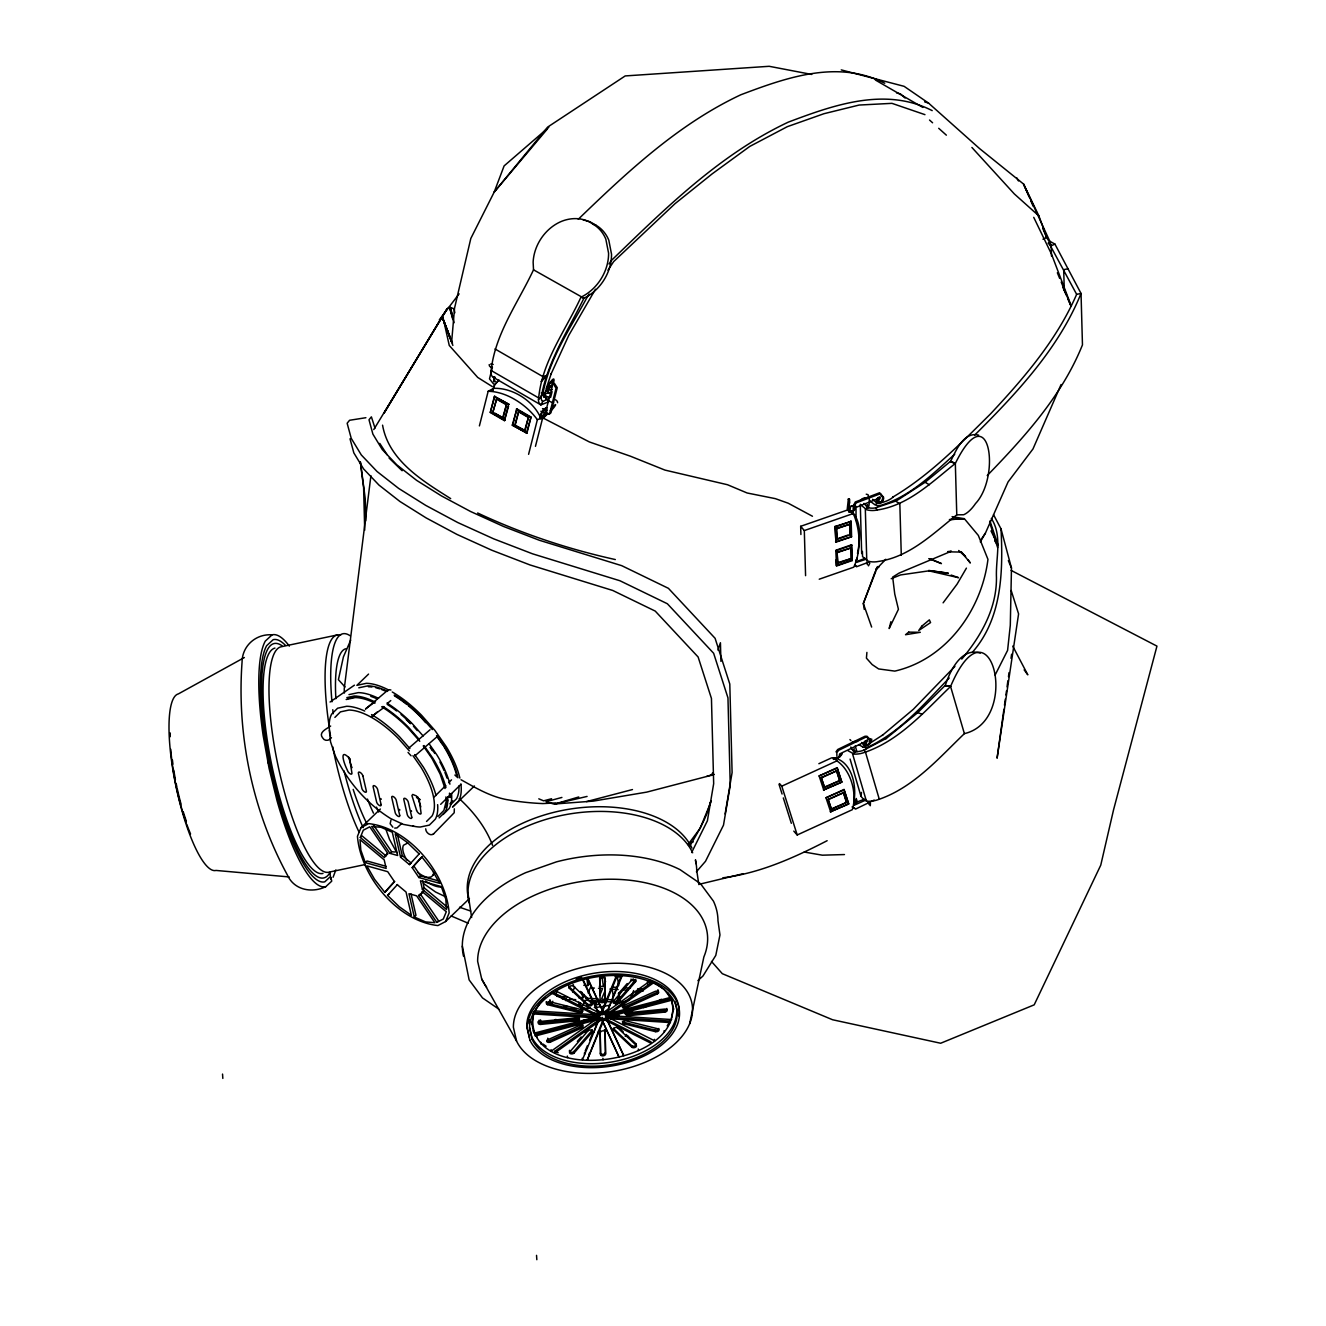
<?xml version="1.0" encoding="UTF-8"?>
<svg xmlns="http://www.w3.org/2000/svg" width="1326" height="1326" viewBox="0 0 1326 1326"><rect width="100%" height="100%" fill="white"/><g stroke="black" fill="none" stroke-linecap="round" stroke-linejoin="round"><path stroke-width="1.5" d="M993.539 514.703L1001.031 528.925L1011.473 568.042L1010.296 625.259L1007.594 650.37L995.113 675.05M454.835 312.77L453.956 308.759L449.497 307.168L447.21 308.676L442.122 316.632L451.652 341.76L454.553 308.129L470.813 238.465L494.184 192.104L504.112 165.899L548.798 127.263M268.117 762.98L267.951 762.119M549.461 398.148L542.782 401.496L540.892 404.894L540.179 404.364A11.337 6.547 -60 0 1 538.472 400.585C540.958 362.711 565.506 330.738 580.954 297.19A42.233 34.459 -56.8 0 0 608.584 253.2L605.833 239.144A43.46 35.47 -56.8 0 0 592.971 224.16C582.992 216.801 569.235 217.215 558.511 222.751A40.493 33.051 -56.8 0 0 533.135 262.117L533.516 269.808C517.952 303.107 494.233 334.815 490.968 372.341A11.387 6.564 -60 0 0 492.742 376.982L540.892 404.894L548.052 402.076M853.944 508.72L854.69 504.908L856.53 502.736L880.497 493.703L882.569 496.289A13.161 8.685 -39.6 0 1 882.602 498.559L881.392 501.99M425.712 828.816C425.53 832.463 430.685 836.772 433.751 833.706M854.706 751.312L854.64 752.256M866.906 652.409L866.425 658.16L872.16 664.575L878.624 668.934L894.801 671.105C946.3 659.32 981.638 610.175 987.953 559.34L978.339 535.455L964.35 518.698L952.101 516.643M533.516 269.808L583.921 298.217C568.125 330.522 547.19 361.799 541.157 397.783A8.602 4.973 -60 0 0 542.483 401.281L542.782 401.496M849.916 509.151L848.375 498.841L847.132 510.129L800.672 526.306L800.904 534.511M849.734 503.068L849.436 498.907L848.375 511.007M370.915 475.702L344.23 688.907A211.182 1.21 88.3 0 0 344.395 693.017M494.416 380.081L494.797 380.96A2.768 2.039 79.5 0 0 495.145 381.258L495.41 381.407M856.778 558.76L855.9 560.915M861.138 505.223L866.823 509.814A14.818 9.68 -2.5 0 0 877.066 510.046C908.227 505.455 931.631 482.283 955.333 463.437C989.445 394.303 1001.296 476.067 975.571 503.499A33.001 13.973 -68.6 0 1 963.67 514.737L956.775 514.853C933.056 533.682 909.669 556.903 878.492 561.445A14.818 9.68 -2.5 0 1 868.281 561.213L862.563 556.638L862.397 551.384M1003.915 709.277L997.086 758.19L1018.583 613.905L1011.191 590.501M1004.478 705.2L1005.34 699.084M1005.904 695.006L1006.484 690.929M1007.047 686.868L1007.893 680.752M1008.473 676.674L1009.036 672.597M1011.025 658.326L1011.589 654.248M710.239 802.313C706.857 818.026 697.493 832.662 689.603 846.485M725.107 813.982L732.101 772.577L729.797 684.05L715.095 638.303L668.42 588.33L621.728 565.672L539.301 540.246L503.515 526.455L470.581 511.505L441.392 495.874L416.629 480.36L396.789 464.846L382.302 449.597L372.888 434.116L369.009 419.778L371.396 416.845L375.009 428.132M853.994 800.705C856.861 784.893 851.325 760.378 832.91 757.693M866.79 740.571L864.187 745.311M869.243 742.179L869.243 739.577M862.961 744.764L865.298 740.704M863.823 744.3L866.574 740.273M608.899 1015.136L671.288 998.76C690.382 1066.85 519.742 1088.182 533.549 1012.451L596.12 1016.396M531.759 1023.805L534.08 1012.418L541.074 1001.329L545.235 997.616M671.453 1018.037L673.475 1008.191M857.491 553.456C860.093 539.964 861.983 522.974 852.336 511.836L848.325 509.399L851.043 506.084L854.872 505.322M689.636 1023.805L703.874 956.924A115.826 69.317 -8.6 0 0 607.043 879.254A115.826 69.317 -8.6 0 0 477.642 961.333L481.703 978.986L516.543 1040.993A90.234 54.001 -8.6 0 0 660.912 1054.236A90.234 54.001 -8.6 0 0 640.408 965.311A90.234 54.001 -8.6 0 0 513.377 1027.236L516.543 1040.993M869.79 563.219L868.464 565.854M541.223 396.408L541.588 394.949M479.399 425.911L488.167 391.286C506.764 391.535 526.538 404.745 537.361 419.696L528.593 454.321M508.571 406.154L504.444 420.64L490.288 412.485L494.366 396.391L509.018 404.364L494.366 396.391M490.288 412.485L494.88 396.192M492.791 412.469L496.736 398.712L506.532 404.38L503.101 417.922L492.791 412.469L496.736 398.712M502.587 418.121L506.532 404.38M504.444 420.64L508.504 404.563M512.284 425.165L526.936 433.138L512.284 425.165L516.858 408.889L531.013 417.06L527.4 431.348M512.797 424.966L516.858 408.889M514.77 425.165L518.715 411.408L528.51 417.06L525.079 430.619L514.77 425.165L525.079 430.619M515.284 424.966L518.715 411.408M524.566 430.817L528.51 417.06M526.422 433.337L531.013 417.06M589.208 294.107L587.004 297.455C570.727 327.621 550.174 357.291 543.378 391.352A5.602 3.232 -60 0 0 544.091 393.341L550.837 393.176M545.384 395.977L544.787 395.264L544.373 396.922M545.748 395.96C546.494 392.214 541.472 397.982 544.721 397.22M537.361 419.696L540.875 418.37L540.395 417.524M535.455 446.348L542.351 419.149L547.787 413.712M445.818 807.617L447.74 800.026M550.638 397.336L552.08 391.651M890.89 621.728L889.166 628.557L898.431 609.297L894.752 594.048L892.663 577.092L899.127 573.081L951.372 551.202L947.841 551.583M492.427 367.07L489.493 378.871L493.554 383.943M494.2 376.766L493.603 381.424A2.768 2.039 79.5 0 0 493.968 381.722L494.217 381.871M865.016 746.19L867.287 740.687L839.706 753.897L839.292 755.356M876.138 503.963L879.287 496.753M335.843 869.939L333.091 877.248M835.993 751.859L837.734 749.488L865.033 736.245L867.022 736.261L868.696 738.018A12.713 8.221 -40.5 0 1 869.11 739.063M551.284 373.518L546.13 388.783A2.901 1.674 -60 0 0 546.76 390.557L541.273 396.209M717.896 650.022L720.432 642.745L720.93 661.376M850.082 759.069L861.022 796.396L864.37 800.175L868.049 801.269A16.376 9.779 -13.3 0 0 878.011 799.677C913.266 787.793 938.311 758.704 964.383 733.626L950.576 686.47L945.305 685.476C949.913 670.89 961.483 646.873 980.295 653.138M547.108 409.585L545.981 412.154M875.342 571.274L863.325 603.496L864.27 609.43M711.266 801.086L700.128 828.352L687.995 844.629M380.363 809.009L361.004 827.673L357.456 836.292C360.506 875.939 397.303 921.172 437.895 925.565L445.602 921.537L469.437 898.58M360.307 837.468L363.291 830.209L369.755 826.811L388.004 853.695L385.584 854.955L384.474 857.657L360.307 837.468L361.981 835.844L386.164 856.032L387.275 853.331M423.806 889.928L422.696 892.63L418.602 895.514L436.834 922.382L443.298 919.001L446.298 911.741L422.116 891.553L421.005 894.254L418.602 895.514M445.602 921.537L449.149 912.918C446.1 873.27 409.286 828.037 368.694 823.628L361.004 827.673M550.025 999.903L548.5 1003.583L551.649 1004.047L552.809 1001.246M555.611 994.483L557.053 991.036M565.688 1000.616L566.335 999.058L562.241 998.793M568.937 1000.815L569.583 999.257L575.733 999.655M572.6 992.014L574.738 986.826M599.435 1004.246L595.822 1004.893L597.413 1001.014L585.131 1000.235L582.86 1005.738L579.479 1005.804L580.655 1003.003M578.633 997.716L582.727 997.981L584.169 994.517M583.788 985.284L587.882 985.549L589.324 982.085M588.147 992.992L590.285 987.804L594.38 988.069M599.717 995.495L602.584 988.583L598.474 988.334M599.335 986.262L603.429 986.527L605.584 981.339M605.12 990.522L601.54 999.158L611.767 999.804M585.147 1051.137L587.451 1045.601M589.755 1040.048L592.821 1032.672M607.557 1021.302L607.341 1019.81L650.967 1041.822L651.199 1043.33L602.75 1018.882L554.798 1052.894L554.583 1051.402L597.761 1020.755L593.799 1032.324M600.728 1013.578L616.474 975.638M617.468 975.273L600.96 1015.086L535.024 1010.926M600.761 1017.257L618.977 1056.955L602.551 1021.053L587.203 1060.104L604.49 1018.418L670.426 1022.578L670.194 1021.07L610.822 1017.324L611.054 1018.832M606.214 1014.274L621.264 975.936M622.275 975.571L605.75 1015.385L671.685 1019.545M620.667 991.5L617.071 1000.135L620.12 1000.334M633.662 990.555L631.226 996.423L635.137 995.047L636.928 990.754L643.127 991.135M350.677 640.193L343.417 656.884L338.412 679.691L344.992 686.934M1061.082 384.523L1032.987 448.95L1008.058 481.951L985.417 533.151L980.328 541.853M546.196 375.788L542.433 376.352L494.979 348.953M877.547 503.068L880.381 497.698L856.066 507.377A2.834 1.873 -39.6 0 0 855.999 507.808L856.049 520.472M551.019 374.114L568.771 335.395L595.457 289.234M956.775 514.853L955.333 463.437L950.56 461.431C955.864 450.79 963.853 431.215 978.654 435.143M691.642 852.502L707.388 820.811L713.67 783.666L711.449 698.47L698.122 657L655.226 611.087L612.745 590.468L529.952 564.926L491.78 550.224L456.94 534.411L426.11 517.902L399.955 501.51L378.987 485.101L363.523 468.84L353.827 452.862L350.014 438.79M552.66 384.059C556.937 369.954 539.699 398.844 551.981 385.186M553.124 383.927C558.412 366.506 537.113 402.226 552.296 385.336M545.516 412.27L552.329 386.297L551.301 385.418L550.157 386.38M987.224 475.553C1024.749 436.834 1062.109 395.579 1082.464 344.876L1081.038 293.46L1076.646 294.339C1056.839 339.887 1024.136 377.976 990.522 413.894C960.041 444.044 929.824 475.238 892.613 497.217M869.558 744.383L870.071 740.438A12.713 8.221 -40.5 0 0 869.524 738.897L866.243 736.958L838.562 750.35L836.822 752.72L836.905 756.384M841.364 754.146L837.601 757.908L834.253 757.776M842.192 753.881L839.872 756.914L835.347 759.234M711.184 775.495L712.659 772.876M879.155 566.699L876.038 569.384L877.663 566.55L863.325 603.496L871.646 627.065M966.422 568.125L957.09 584.12L943.101 602.833M452.862 345.423L442.122 316.632L383.943 413.281L447.21 308.676L373.766 429.591M667.177 1025.86L670.194 1021.07M972.339 652.342C1002.174 618.314 1003.119 571.672 1001.031 528.925M609.015 263.99L611.22 260.642C665.088 208.613 719.703 154.38 788.29 122.141C834.054 104.853 885.37 86.687 932.195 110.622M607.954 270.239L613.64 261.603L675.067 203.64L712.178 173.855L749.77 146.424L787.296 126.683L823.91 113.721L859.115 105.052L891.95 103.345L924.951 114.649M980.809 539.98L985.417 533.151M854.955 508.77C850.48 515.947 845.855 506.25 853.679 505.836M544.853 413.397C532.422 426.922 549.677 399.225 545.45 411.358A2.768 2.039 79.5 0 1 545.052 411.209L544.787 411.077M545.152 413.546L540.146 418.071M433.37 834.087L454.205 812.739L454.337 808.81M861.486 792.418L861.022 796.396M439.32 319.831L459.094 293.858M853.994 750.98L854.159 748.544M870.27 805.744L870.436 803.291M550.29 410.38C559.307 398.927 555.18 407.331 550.522 411.01M867.022 505.123L869.143 507.361L866.624 507.775M866.972 506.598L867.95 507.692L867.884 506.449M945.305 685.476L950.576 686.47C990.34 592.623 1022.014 720.3 964.383 733.626M547.472 128.854L494.184 192.104L547.655 127.081L625.209 75.93L769.179 66.3L811.761 74.455M860.458 500.548L861.784 499.156A6.017 3.945 -2.5 0 1 864.386 497.946L865.165 497.797M577.34 1041.407L581.202 1036.932M585.048 1032.473L587.617 1029.49A2.503 1.492 -8.6 0 1 587.998 1029.142M618.214 993.97L627.198 983.544M569.882 1051.833L587.832 1030.982A2.503 1.492 -8.6 0 1 591.214 1030.103A2.503 1.492 -8.6 0 1 592.142 1032.059L574.191 1052.91A2.503 1.492 -8.6 0 1 570.81 1053.805A2.503 1.492 -8.6 0 1 569.882 1051.833L569.65 1050.341A2.503 1.492 -8.6 0 0 569.401 1050.722M613.308 1001.428L631.275 980.577A2.503 1.492 -8.6 0 1 634.657 979.699A2.503 1.492 -8.6 0 1 635.585 981.654L617.618 1002.506A2.503 1.492 -8.6 0 1 614.236 1003.401A2.503 1.492 -8.6 0 1 613.308 1001.428L613.076 999.92M569.418 1051.501A2.503 1.492 -8.6 0 0 571.489 1052.396A2.503 1.492 -8.6 0 0 573.959 1051.419L591.926 1030.567A2.503 1.492 -8.6 0 0 592.241 1029.772M612.844 1000.318A2.503 1.492 -8.6 0 0 614.303 1001.942A2.503 1.492 -8.6 0 0 617.386 1000.997L635.353 980.163A2.503 1.492 -8.6 0 0 635.684 979.367M696.399 871.795L705.515 861.287L723.499 825.137L730.245 785.241L727.957 697.874L713.637 653.27L667.376 603.761L619.988 580.771L532.505 553.804L493.67 538.837L457.752 522.543L425.795 505.421L398.678 488.432L377.048 471.509L361.318 454.967L351.224 438.326L347.147 423.243L349.567 420.276L365.893 417.707M877.862 497.648C871.248 507.957 890.939 500.399 893.044 496.935M878.26 498.012C872.79 504.328 885.801 502.67 882.586 497.068M852.867 750.135L853.215 751.096M855.055 752.472L855.568 751.394L854.425 750.798M384.805 892.348L394.402 881.541L387.706 871.679L366.821 865.861L374.562 879.32L384.805 892.348L394.717 881.475M412.204 867.652L421.784 856.861L432.027 869.889L439.768 883.348L418.9 877.53L412.204 867.652L422.099 856.778M419.049 853.811L407.297 842.458L395.214 833.905L400.568 857.193L409.452 864.602L419.347 853.729M397.154 884.608L406.038 892.017L411.375 915.305L399.292 906.752L387.557 895.398L397.469 884.525M541.34 381.159L546.262 375.722M541.273 381.556L547.224 375.076M865.745 749.24L863.972 750.085A12.415 7.409 -13.3 0 1 855.535 751.643L852.601 754.013L866.408 801.153M954.919 666.365L913.316 709.311L882.32 735.366M961.764 659.088C981.074 636.115 996.837 608.269 996.456 577.39C995.644 557.931 1002.622 535.77 991.301 518.4M949.217 678C925.299 702.681 902.177 730.145 870.917 745.66L869.657 746.289A8.072 4.823 -13.3 0 1 863.127 747.218M950.56 461.431L955.333 463.437L950.245 461.564L925.117 482.266L895.846 501.211L899.84 503.847L901.282 555.263M390.955 820.197L390.142 823.744L392.877 827.192M876.038 569.384L885.834 559.257M885.901 738.748L917.725 712.659L945.156 685.476M855.635 561.942L857.375 557.716M538.422 399.574L541.19 396.789M880.016 503.366L881.127 502.322M547.555 413.099L542.119 418.519L540.096 418.668M334.881 717.416L340.45 711.863L348.953 710.04A70.792 30.481 49.7 0 1 398.612 738.715L409.336 750.881M426.541 821.457L432.11 815.904A69.018 29.719 49.7 0 0 420.889 767.074L412.95 755.671M449.912 803.805L452.846 800.887M437.961 816.385L443.895 810.451L446.298 800.954L445.901 796.926M450.591 804.667L456.542 798.733A73.593 31.675 49.7 0 0 458.945 785.97M439.138 817.877L445.221 811.81A75.499 32.504 49.7 0 0 447.591 796.909M443.116 814.512L449.199 808.429A75.499 32.504 49.7 0 0 451.569 793.545M434.746 873.486L431.315 876.867L428.729 877.414A21.514 9.265 49.7 0 1 417.624 872.293M974.593 435.21C1016.396 393.457 1058.463 348.987 1081.038 293.46L1054.916 244.083L1049.711 241.199M434.199 796.926L445.735 785.556M448.619 782.705L451.503 779.854M440.663 804.335L460.851 784.412M847.927 750.665L854.242 754.129A16.376 9.779 -13.3 0 0 864.204 752.522C899.442 740.654 924.504 711.565 950.576 686.47L944.957 685.691M833.623 759.45L834.717 758.389L836.905 760.875C851.043 770.307 857.342 793.661 852.32 809.689L797.208 834.982L793.793 831.104M578.252 219.271C627.38 171.866 678.431 124.014 740.853 94.759C786.616 77.455 837.933 59.289 884.757 83.24M368.562 674.089L356.876 685.36L366.324 683.321A78.648 33.863 49.7 0 1 388.667 690.034M365.296 862.613L386.164 868.414L384.209 859.861L360.026 839.673L360.821 850.082L365.296 862.613L366.987 860.988L385.949 866.276M389.977 853.364L397.651 855.502L392.297 832.214L381.043 827.291L371.728 826.496L389.977 853.364L391.667 851.74L395.131 852.038M400.568 857.193L402.242 855.568L397.352 834.22M474.426 785.986L452.514 807.103L458.697 800.937A76.659 33.001 49.7 0 0 460.918 783.948M409.452 864.602L411.126 862.977L402.242 855.568M387.557 895.398L389.247 893.774M418.9 877.53L420.591 875.906L439.552 881.193M422.397 889.332L420.425 880.779L441.293 886.597L445.785 899.127L446.564 909.537L422.397 889.332L424.071 887.724L422.679 880.729M414.292 916.995L408.955 893.707L416.613 895.846L434.862 922.714L425.547 921.902L414.292 916.995L415.983 915.371L411.077 894.022M436.834 922.382L438.525 920.774L420.276 893.89M401.778 823.446L396.955 827.938L394.7 828.104M954.737 454.205C932.808 474.012 910.448 496.206 881.608 505.107A7.359 4.807 -2.5 0 1 875.027 504.858L869.442 500.631M289.333 646.127A128.755 30.763 78.1 0 0 272.095 634.839L265.283 641.121A128.755 30.763 78.1 0 0 263.161 735.549L269.095 768.4L277.051 800.738A128.755 30.763 78.1 0 0 325.765 886.68L331.749 881.16L330.82 877.381A3.928 3.779 47.4 0 1 330.771 879.387M877.364 507.361L874.928 507.974A11.271 7.359 -2.5 0 1 868.066 507.643L865.331 509.383L866.773 560.799M697.907 980.643L702.979 976.002L715.791 955.383L719.968 934.913L717.979 920.774A128.755 77.041 -8.6 0 0 713.438 901.133L700.509 883.696L680.056 869.657A128.755 77.041 -8.6 0 0 556.423 861.867L525.66 872.674A128.755 77.041 -8.6 0 0 463.503 956.179M408.955 747.963L430.038 729.764M415.038 755.737L436.121 737.538M365.446 709.128L387.689 690.282M371.512 716.902L377.446 711.863M387.822 703.062L390.789 700.559M552.08 385.302L547.505 386.794M868.48 744.914L871.232 741.914L871.762 739.162L867.535 739.063M488.167 391.286L493.62 388.352C512.516 387.54 533.649 400.916 540.875 418.37M497.863 381.358L494.83 384.755L493.106 389.33M848.723 512.085L849.949 511.14L853.828 514.853C860.425 530.864 861.154 551.367 853.762 567.18L819.236 579.197M853.596 804.882L857.06 800.954L856.198 798.434M365.827 708.664L375.523 701.454M371.479 716.753L384.407 707.139M330.638 726.035C327.323 728.521 318.041 732.234 322.583 737.803C324.489 741.433 329.279 741.035 331.467 737.67M600.993 1018.766L535.24 1036.004L535.024 1034.512L594.23 1018.981L596.551 1017.324M597.893 1012.186L597.661 1010.694L602.485 1013.114L607.242 1009.732L607.474 1011.241M556.075 991.086L602.717 1014.622L650.652 980.594M605.982 1012.766L610.772 1011.523L652.293 982.052M654.182 982.367L606.231 1016.396L654.679 1040.844L654.464 1039.352M330.075 702.018L354.44 685.161M866.243 494.184L868.082 494.731L869.458 500.416L868.994 505.537L867.154 504.991M882.784 734.969L868.248 744.284A4.077 2.437 -13.3 0 1 864.933 744.764L861.635 742.477M244.365 657.53L178.33 693.929A90.234 21.564 78.1 0 0 176.225 787.545A90.234 21.564 78.1 0 0 215.956 870.436L289.134 876.934M886.431 738.333L863.972 750.085L865.447 752.057L879.271 799.197M865.016 799.164C850.314 803.175 853.43 808.81 856.066 799.429M865.845 800.026L854.275 805.197A2.851 1.84 -40.5 0 1 854.01 804.799L853.927 804.55M874.182 800.075L855.568 809.075L852.054 806.937M827.142 840.701C794.224 857.64 759.964 873.221 722.836 877.812M499.007 380.065L494.515 384.623L492.692 390.673M1048.12 243.106L1051.187 245.807L1054.916 244.083M818.871 763.71L831.75 757.792M779.522 783.583L781.793 786.169L836.905 760.875M823.86 790.346L819.103 775.942L837.12 767.671L841.877 782.075L823.529 789.981L841.877 782.075M837.452 768.036L819.103 775.942M821.192 777.45L836.706 770.854L839.789 780.566L824.59 787.545L821.192 777.45L824.59 787.545M821.523 777.832L836.706 770.854M824.275 787.163L839.789 780.566M830.756 812.175L825.982 797.755L844.016 789.484L848.773 803.887L830.424 811.794L848.773 803.887M844.33 789.848L825.982 797.755M828.087 799.263L843.601 792.666L846.668 802.379L831.485 809.357L828.087 799.263L831.485 809.357M828.418 799.644L843.601 792.666M831.153 808.993L846.668 802.379M547.986 1039.7L579.28 1025.578A2.503 1.492 -8.6 0 1 582.678 1025.794A2.503 1.492 -8.6 0 1 581.783 1027.932L550.489 1042.054A2.503 1.492 -8.6 0 1 547.091 1041.838A2.503 1.492 -8.6 0 1 547.986 1039.7L547.754 1038.192M623.668 1005.556L654.978 991.45A2.503 1.492 -8.6 0 1 658.359 991.666A2.503 1.492 -8.6 0 1 657.481 993.804L626.17 1007.926A2.503 1.492 -8.6 0 1 622.772 1007.71A2.503 1.492 -8.6 0 1 623.668 1005.556L623.435 1004.064A2.503 1.492 -8.6 0 0 622.54 1004.694M546.859 1040.33A2.503 1.492 -8.6 0 0 550.257 1040.545L581.567 1026.44A2.503 1.492 -8.6 0 0 582.445 1024.285M622.308 1005.87A2.503 1.492 -8.6 0 0 625.938 1006.417L657.248 992.296A2.503 1.492 -8.6 0 0 658.392 991.268M1042.965 239.194L1046.711 237.569L1051.236 244.929M891.188 578.716L900.569 574.937L929.891 570.694L948.289 573.197L928.664 570.445M865.099 558.329L855.916 561.81M865.961 559.29L856.347 562.39A2.785 1.84 -39.6 0 1 856.281 562.025L856.264 561.76M869.607 561.81L856.53 566.749L854.59 565.025M800.672 526.306L804.318 530.566L852.287 513.858M835.131 526.455L851.176 521.4L851.59 536.732L835.91 542.185L835.131 526.455L835.91 542.185M835.479 526.853L851.176 521.4M836.441 528.378L849.999 524.184L850.298 534.792L837.071 539.4L836.441 528.378L837.071 539.4M836.789 528.792L849.999 524.184M836.723 538.986L848.06 535.041M835.562 541.787L851.59 536.732M851.491 544.82L835.794 550.273L836.573 566.02L852.253 560.55L851.491 544.82L852.253 560.55M836.142 550.688L851.839 545.218M837.104 552.196L850.662 548.003L850.96 558.627L837.75 563.235L837.104 552.196L837.75 563.235M837.452 552.611L850.662 548.003M837.386 562.821L850.96 558.627M836.06 559.854L836.225 565.605L851.905 560.152M896.31 500.896L875.724 507.825L877.066 510.013M834.717 758.389L833.142 758.903L834.899 758.87M706.692 776.39L713.852 774.185M689.238 843.121L693.2 841.927M713.836 774.633L646.723 792.119L593.236 801.119L553.787 804.037L545.981 801.749L561.909 797.44M578.749 796.976L554.997 803.954L587.087 796.429M551.599 798.733L543.627 800.838L538.787 798.832M586.54 801.6L632.469 789.55M605.551 1016.014L605.767 1017.506L671.52 1000.268L671.288 998.76M855.999 565.688L854.706 565.522M699.697 884.177L743.372 873.668M868.447 739.278C874.779 738.433 867.022 748.411 863.922 744.93M358.799 687.796L367.866 685.857A75.483 32.504 49.7 0 1 387.623 691.426M348.97 694.625L358.269 692.636A77.405 33.316 49.7 0 1 378.523 698.354M346.848 697.609L354.291 696.017A77.405 33.316 49.7 0 1 374.545 701.719M347.611 698.57L356.677 696.631M346.169 699.515L355.235 697.559A75.483 32.504 49.7 0 1 374.976 703.145M407.745 843.005L403.469 845.259A20.967 9.033 49.7 0 0 406.867 860.093M272.095 634.839C256.001 633.629 242.161 645.795 242.061 662.055C236.708 734.969 252.454 810.932 287.477 875.177C294.239 890.177 312.008 893.376 325.765 886.68M336.97 635.021L280.88 646.839A115.196 27.531 78.1 0 0 278.195 766.345A115.196 27.531 78.1 0 0 328.898 872.177L364.965 864.585M1068.093 268.78L1063.701 269.659L1064.281 290.228M613.888 1001.644L618.977 1000.732M854.74 808.214L853.463 808.18M493.454 377.496L495.261 377.28M540.759 1021.401L577.009 1017.804A2.503 1.492 -8.6 0 1 579.495 1019.048A2.503 1.492 -8.6 0 1 577.042 1020.805L540.776 1024.401A2.503 1.492 -8.6 0 1 538.29 1023.158A2.503 1.492 -8.6 0 1 540.759 1021.401L540.527 1019.893M538.058 1021.65A2.503 1.492 -8.6 0 0 540.56 1022.91L576.81 1019.296A2.503 1.492 -8.6 0 0 579.28 1017.556M625.806 1012.534A2.503 1.492 -8.6 0 0 628.226 1014.191L664.475 1010.594A2.503 1.492 -8.6 0 0 666.845 1008.456M628.441 1015.699L664.691 1012.103A2.503 1.492 -8.6 0 0 667.16 1010.346A2.503 1.492 -8.6 0 0 664.674 1009.086L628.425 1012.683A2.503 1.492 -8.6 0 0 625.955 1014.44A2.503 1.492 -8.6 0 0 628.441 1015.699L628.226 1014.191M880.746 496.04C886.066 495.36 883.232 502.587 879.685 503.068A3.746 2.453 -2.5 0 1 876.685 502.852L872.574 499.305M555.776 802.943L542.848 803.573A211.182 169.745 2.1 0 1 508.455 799.909C491.316 797.208 476.001 788.058 461.05 779.754M546.975 410.911L546.644 410.894A2.768 2.039 79.5 0 1 546.246 410.745L542.5 408.59M950.725 519.56L964.35 518.698L949.399 519.56M844.463 854.557L822.352 855.187L804.236 852.038M566.766 1006.053L563.517 1005.854M948.007 551.815L961.416 552.097L965.494 556.506M389.297 689.702L390.921 690.017M857.59 741.433L854.01 741.615A7.89 4.707 -13.3 0 0 852.237 742.096M615.082 976.616L621.231 977.013M612.827 987.124L616.921 987.373M624.281 987.837L630.43 988.235M637.773 988.699L643.16 989.03M609.927 989.047L618.115 989.561M623.435 989.909L627.529 990.157M556.953 996.356L567.18 997.003M585.993 998.18L598.275 998.959M600.678 1001.229L610.275 1001.826M577.805 1012.136L581.899 1012.384M552.362 992.063L594.181 1013.163L598.971 1013.462L583.175 979.914M607.291 1013.992L612.082 1014.291L612.314 1015.799M625.176 1036.236L628.425 1036.435M848.259 499.289L849.32 499.355M550.505 381.938L552.478 382.435A12.962 9.497 79.5 0 1 554.633 383.695L557.251 387.673L550.953 412.8L549.577 413.911L546.179 413.148M491.615 389.943L492.924 390.126M490.57 364.053L493.189 364.418M549.511 396.922L545.5 397.104L545.748 398.397A14.205 6.796 7.3 0 0 553.605 402.922M849.436 511.969L854.209 510.51L855.933 506.3M863.143 747.201L858.883 744.682M413.994 826.38L403.237 824.358L390.606 818.523C366.523 803.539 347.23 781.229 335.18 755.605M552.262 389.662L547.721 390.258L548.301 392.91M549.776 382.452L551.284 382.899A12.962 9.497 79.5 0 1 553.439 384.159L556.058 388.137L549.644 413.596L546.826 414.276L540.875 411.259M928.714 570.81L958.516 577.688L951.14 575.053M550.141 1001.859L581.633 1009.732A2.503 1.492 -8.6 0 1 582.545 1011.705A2.503 1.492 -8.6 0 1 579.164 1012.583L547.671 1004.71A2.503 1.492 -8.6 0 1 546.76 1002.754A2.503 1.492 -8.6 0 1 550.141 1001.859L549.909 1000.351M546.279 1001.627A2.503 1.492 -8.6 0 0 547.456 1003.218L578.948 1011.092A2.503 1.492 -8.6 0 0 582.329 1010.197A2.503 1.492 -8.6 0 0 581.401 1008.241L581.633 1009.732M622.441 1021.451A2.503 1.492 -8.6 0 0 623.601 1022.263L655.094 1030.136A2.503 1.492 -8.6 0 0 658.807 1028.462M623.833 1023.755L655.326 1031.628A2.503 1.492 -8.6 0 0 658.707 1030.75A2.503 1.492 -8.6 0 0 657.779 1028.777L626.286 1020.904A2.503 1.492 -8.6 0 0 622.905 1021.799A2.503 1.492 -8.6 0 0 623.833 1023.755L623.601 1022.263M615.33 559.555C567.86 549.063 521.632 533.632 477.642 512.996M470.697 911.061L459.525 907.233M896.542 92.87L900.47 93.897L905.061 98.025M841.248 69.897L904.1 86.323L928.548 103.097L979.549 148.562L1023.556 184.049L1038.921 215.956L1046.711 237.569L1042.733 228.337M583.125 219.851L589.838 221.707L595.938 225.188A43.46 35.47 -56.8 0 1 608.8 240.172L611.535 254.227A42.233 34.459 -56.8 0 1 583.921 298.217L580.954 297.19M924.653 101.87L928.548 103.097M592.838 224.061L595.938 225.188M917.725 712.659L922.382 714.283M554.583 1051.402L558.229 1052.728M468.161 923.211L451.138 915.951M928.764 558.627L941.427 563.6L930.288 558.727M445.984 896.973L435.558 892L423.475 883.447M834.419 759.218L833.391 758.373M543.411 418.171L589.357 441.939L630.48 456.227L664.939 470.084L727.51 484.736L747.135 492.99L775.345 498.642L788.208 503.217L812.457 516.245M854.856 751.577L851.607 749.157L850.844 747.002M550.771 992.644L599.219 1017.092L551.284 1051.12L551.052 1049.612M1011.125 570.395L1156.952 646.127L1113.525 809.937L1100.762 865.149L1034.197 1004.843L940.664 1043.247L832.562 1019.744L722.305 973.682L711.465 961.433M875.392 80.024L922.83 107.423M546.047 390.656L551.318 393.689M541.456 392.695L544.903 395.231L541.34 393.176M491.084 370.468L538.538 397.85M516.344 409.088L530.499 417.259M496.222 398.927L506.018 404.579M518.201 411.607L527.997 417.276M494.93 413.215L503.101 417.922M490.802 412.27L504.957 420.441M925.117 482.266L929.344 484.752M411.06 755.787L408.043 752.422M450.674 498.609C422.646 480.89 388.767 460.586 382.568 425.165M492.311 386.612L477.708 377.429L449.265 345.456L443.696 320.56M655.806 983.494L663.995 989.113L671.171 998.793L673.691 1009.699M498.791 1009.103L482.498 997.914L469.122 979.897L462.326 946.167M542.864 1043.993L546.146 1046.247M867.419 507.477L864.005 503.35M424.071 887.724L448.254 907.912M454.884 775.064L457.934 777.765M1038.921 215.956L1014.291 193.894L971.908 147.468M929.526 120.036L932.592 122.788M938.709 128.291L946.366 135.169M958.698 550.505L965.494 556.721M389.082 458.034L402.109 470.73M580.423 991.434L587.451 998.08M623.237 1031.81L617.618 1026.506L617.833 1028.015L636.132 1045.253A2.503 1.492 -8.6 0 1 635.237 1047.391A2.503 1.492 -8.6 0 1 631.856 1047.192L613.557 1029.937L613.325 1028.429L631.624 1045.684A2.503 1.492 -8.6 0 0 634.723 1046.015A2.503 1.492 -8.6 0 0 636.149 1044.092M626.054 1034.462L635.9 1043.744L636.132 1045.253M572.981 984.538A2.503 1.492 -8.6 0 1 573.379 984.804L573.611 986.312L591.893 1003.55A2.503 1.492 -8.6 0 1 591.015 1005.705A2.503 1.492 -8.6 0 1 587.617 1005.489L569.318 988.235L569.103 986.743A2.503 1.492 -8.6 0 1 568.755 986.014M569.103 986.743L587.385 1003.981L587.617 1005.489M459.244 798.6C473.382 811.595 485.797 827.275 492.576 845.358M849.933 739.56L850.894 740.554M432.392 729.565L420.823 716.421A75.483 32.504 49.7 0 0 394.27 695.073M425.646 722.62L420.574 716.869A74.372 32.023 49.7 0 0 408.358 705.714M423.127 735.963L412.568 723.979A77.405 33.316 49.7 0 0 386.943 703.062M413.447 726.217L417.309 730.609M419.149 739.344L408.59 727.361A77.405 33.316 49.7 0 0 382.949 706.443M419.762 741.284L408.176 728.14A75.483 32.504 49.7 0 0 381.639 706.775M409.9 748.544L399.607 736.858A75.483 32.504 49.7 0 0 371.529 714.598M850.298 534.792L849.651 523.77M961.416 552.097L970.317 562.986L968.013 559.638M1048.866 242.94L1076.646 294.339M413.878 866.044L420.591 875.906M349.517 758.373C339.257 747.615 343.219 762.002 347.429 770.307A3.149 1.359 49.7 0 0 350.163 773.804A3.149 1.359 49.7 0 0 351.904 772.892L349.517 758.373L350.18 759.864M547.273 407.861C543.461 407.563 540.246 413.977 539.848 417.673M994.732 540.942L998.213 545.583L991.003 530.897M1024.136 669.862L1027.816 674.835L1012.732 646.11M667.906 993.191L670.21 997.483L604.457 1014.738L587.335 978.356M535.024 1034.512L537.312 1037.595M436.95 735.731L444.575 746.671A73.593 31.675 49.7 0 1 457.652 776.804M436.469 735.88L442.917 745.129M429.11 743.787L436.934 755.008A75.499 32.504 49.7 0 1 449.928 784.18M430.469 747.184L434.829 753.45M430.154 747.466L432.326 750.599M424.022 745.543L432.956 758.389A75.499 32.504 49.7 0 1 445.934 787.545M423.226 745.875L431.945 758.389L440.116 774.003L445.006 788.522M414.657 754.593L423.375 767.108A73.593 31.675 49.7 0 1 436.022 795.517M387.175 454.818L379.75 443.381M373.418 824.871L391.667 851.74M396.822 852.651L389.479 839.325L385.634 828.568M868.082 802.479L869.326 804.733M1016.793 177.85L1018.467 180.949M1033.733 217.348L1051.468 254.062L1071.309 306.057M587.948 978.671L603.993 1013.71M605.767 1017.506L623.767 1055.695L606.032 1017.025L606.247 1018.534M582.545 979.616L599.683 1015.981L533.93 1033.236L531.527 1022.296M1050.457 242.724L1023.556 184.049L1029.142 196.977M1062.922 287.411L1066.17 294.936M1067.811 298.681L1071.077 306.207L1061.198 282.073M1030.75 200.657L1033.136 206.193M1008.34 560.6L1011.473 568.042M1057.352 272.775L1059.656 278.361M451.752 342.174L442.122 316.632L452.514 343.235M442.122 316.632L451.586 341.76M866.607 562.257L867.469 564.743M335.097 755.339L330.539 741.831L329.329 730.278M989.958 520.936L997.583 543.693M989.61 522.278L997.633 547.621M837.12 767.671L841.562 781.71M844.016 789.484L848.441 803.523M836.391 770.472L839.457 780.202M843.27 792.285L846.336 802.015M781.793 786.169L797.208 834.982M778.992 784.246L782.075 794.009M783.318 797.92L791.324 823.297M416.546 810.219L411.905 795.501L412.767 794.44L416.265 795.882L419.099 799.081L421.038 812.805A3.149 1.359 49.7 0 1 419.298 813.7A3.149 1.359 49.7 0 1 416.563 810.219M417.673 796.843L420.624 806.291A3.149 1.359 49.7 0 0 420.839 806.904M348.539 756.931L351.506 766.378A3.149 1.359 49.7 0 0 352.07 767.655M454.138 322.732L449.497 307.168L452.713 319.168M855.22 745.875L856.944 751.776M546.859 396.408L545.616 397.551M453.442 319.4L450.326 307.45L453.277 319.351M529.555 1027.352L531.776 1036.998A74.339 44.487 -8.6 0 0 620.899 1060.071A74.339 44.487 -8.6 0 0 674.934 1001.478M529.488 1037.612L526.787 1025.893A76.726 45.913 -8.6 0 1 606.827 971.776A76.726 45.913 -8.6 0 1 678.713 1015.981M362.893 775.909L366.357 791.009A3.149 1.359 49.7 0 1 364.617 791.904A3.149 1.359 49.7 0 1 361.882 788.423L358.401 773.323A3.149 1.359 49.7 0 1 360.142 772.412A3.149 1.359 49.7 0 1 362.876 775.909M557.6 402.756L557.351 401.463A14.205 6.796 7.3 0 0 555.544 399.756M489.195 364.6L489.443 365.893A14.205 6.796 7.3 0 0 491.25 367.6M698.852 884.608L696.714 870.37A115.196 68.935 -8.6 0 0 695.404 860.425M664.475 1010.594L664.691 1012.103M664.144 1030.667L664.376 1032.158M657.248 992.296L657.481 993.804M649.425 980.544L650.005 984.373M655.094 1030.136L655.326 1031.628M647.386 981.704L647.966 985.533M635.353 980.163L635.585 981.654M633.082 978.903L633.646 982.732M631.043 979.085L631.275 980.577M638.303 1048.999L638.535 1050.507M625.938 1006.417L626.17 1007.926M631.624 1045.684L631.856 1047.192M617.236 976.019L618.695 985.583M618.96 992.677L619.822 998.412M617.386 1000.997L617.618 1002.506M612.082 988.45L613.242 996.108M610.772 1011.523L611.004 1013.014M604.308 976.698A2.503 1.492 -8.6 0 1 604.656 977.411L605.07 1000.915A2.503 1.492 -8.6 0 1 602.601 1002.655A2.503 1.492 -8.6 0 1 600.114 1001.395L599.7 977.908L599.816 991.898M601.987 976.947L603.429 986.527M604.656 977.411L605.07 1000.915M602.452 1009.434L602.684 1010.942M602.485 1013.114L602.717 1014.622M604.374 1029.606A2.503 1.492 -8.6 0 1 605.12 1030.584L605.534 1054.087A2.503 1.492 -8.6 0 1 603.065 1055.844A2.503 1.492 -8.6 0 1 600.579 1054.584L600.164 1031.081L600.579 1054.584M602.518 1017.373L602.75 1018.882M601.192 1012.467L601.424 1013.976M602.551 1021.053L602.783 1022.561M605.12 1030.584L605.534 1054.087M599.02 1017.722L599.236 1019.23M597.927 1016.445L597.711 1014.937L592.921 1016.197L593.153 1017.705M595.241 1001.064L595.822 1004.893M597.761 1020.755L597.976 1022.263M602.882 1058.297L603.098 1059.805M598.374 1031.114L598.606 1032.622M594.181 1013.163L594.413 1014.672M591.893 1003.55L591.678 1002.058A2.503 1.492 -8.6 0 1 590.783 1004.196A2.503 1.492 -8.6 0 1 587.385 1003.981M594.23 1018.981L594.462 1020.473M586.722 977.875L587.882 985.549M591.926 1030.567L592.142 1032.059M587.617 1029.49L587.832 1030.982M581.865 992.229L582.727 997.981M589.175 1053.292L589.407 1054.8M578.898 1001.975L579.479 1005.804M581.567 1026.44L581.783 1027.932M578.948 1011.092L579.164 1012.583M584.385 1052.993L584.617 1054.502M579.28 1025.578L579.064 1024.07A2.503 1.492 -8.6 0 1 580.291 1023.755M576.81 1019.296L577.042 1020.805M582.18 1058.297L582.412 1059.805L599.7 1018.119L533.765 1013.959L533.549 1012.451M573.959 1051.419L574.191 1052.91M567.346 1056.06L567.561 1057.551M547.456 1003.218L547.671 1004.71M550.257 1040.545L550.489 1042.054M540.56 1022.91L540.776 1024.401M541.456 1044.374L540.743 1042.219L540.975 1043.728M533.4 1030.418L533.632 1031.91M467.962 893.094L471.642 917.493M360.473 462.061L365.23 498.576L365.81 520.886M360.291 461.995L363.606 487.52L364.716 530.185M536.533 1255.357L536.831 1259.7M222.536 1074.077L222.834 1078.419M1051.187 245.807L1051.485 256.084M860.292 504.245L861.668 553.605M850.811 520.985L851.242 536.317M804.318 530.566L805.578 575.666M853.115 511.753L853.281 505.77L855.336 501.957L879.652 492.742L881.707 495.327A13.161 8.685 -39.6 0 1 881.807 496.471M440.978 887.077A38.404 16.542 49.7 0 1 425.48 881.077M433.701 872.475A20.967 9.033 49.7 0 1 433.005 875.177M381.242 799.296A3.149 1.359 49.7 0 1 380.894 798.65M399.855 810.053A3.149 1.359 49.7 0 1 399.507 809.39M411.557 811.313A3.149 1.359 49.7 0 1 411.358 810.7M412.817 826.032A75.483 32.504 49.7 0 0 420.325 827.026L429.392 825.087L435.326 819.17A73.593 31.675 49.7 0 0 437.63 804.65M364.733 711.051A75.483 32.504 49.7 0 0 346.666 706.277L337.6 708.217L331.649 714.15A73.593 31.675 49.7 0 0 330.539 736.079M449.464 793.147A72.499 31.211 49.7 0 1 449.481 796.943M370.783 696.365A75.483 32.504 49.7 0 1 377.28 698.951M387.159 704.355A75.483 32.504 49.7 0 1 396.623 710.968M401.016 714.482A75.483 32.504 49.7 0 1 410.811 723.416M439.917 762.002A73.593 31.675 49.7 0 1 444.094 770.621M444.89 772.511A73.593 31.675 49.7 0 1 446.978 778.08M450.293 794.307A73.593 31.675 49.7 0 1 450.293 797.572M420.325 799.628A74.372 32.023 49.7 0 1 416.48 797.523M443.995 746.671A72.499 31.211 49.7 0 1 456.873 776.356M368.413 686.752A74.372 32.023 49.7 0 1 371.96 687.017M375.788 687.73A74.372 32.023 49.7 0 1 379.816 688.89M381.59 689.52A74.372 32.023 49.7 0 1 385.269 691.012M394.419 695.818A74.372 32.023 49.7 0 1 406.817 704.471M459.857 778.08A76.659 33.001 49.7 0 0 446.249 746.687L434.895 730.394L421.486 715.178A78.648 33.863 49.7 0 0 392.247 691.99M406.336 719.72A75.483 32.504 49.7 0 1 410.48 723.681M469.089 900.288A115.196 68.935 -8.6 0 1 556.274 811.761A115.196 68.935 -8.6 0 1 691.94 848.093M695.52 859.679A115.196 68.935 -8.6 0 1 695.935 863.674M469.255 903.039A115.196 68.935 -8.6 0 1 558.611 816.087A115.196 68.935 -8.6 0 1 692.653 852.8M629.253 1000.053A104.853 62.753 -8.6 0 1 615.562 1003.931M609.844 1005.191A104.853 62.753 -8.6 0 1 594.313 1007.611M590.468 1007.992A104.853 62.753 -8.6 0 1 580.738 1008.572M576.86 1008.655A104.853 62.753 -8.6 0 1 565.423 1008.34M661.392 999.24A115.826 69.317 -8.6 0 1 643.607 1007.578M632.502 1011.556A115.826 69.317 -8.6 0 1 624.894 1013.81M619.126 1015.302A115.826 69.317 -8.6 0 1 609.247 1017.39M597.214 1019.213A115.826 69.317 -8.6 0 1 583.241 1020.39M579.23 1020.539A115.826 69.317 -8.6 0 1 555.246 1019.528M486.625 987.157A115.826 69.317 -8.6 0 1 481.703 978.986M529.207 1023.722A74.339 44.487 -8.6 0 1 529.737 1019.76M576.164 979.152A74.339 44.487 -8.6 0 1 581.65 977.477M657.746 989.876A2.503 1.492 -8.6 0 1 658.392 990.489M600.38 1032.589A2.503 1.492 -8.6 0 1 602.849 1030.832A2.503 1.492 -8.6 0 1 605.336 1032.092M576.777 1016.296A2.503 1.492 -8.6 0 1 578.02 1016.379M605.302 1052.579A2.503 1.492 -8.6 0 1 602.833 1054.336A2.503 1.492 -8.6 0 1 600.346 1053.076M599.916 979.417A2.503 1.492 -8.6 0 1 602.385 977.66A2.503 1.492 -8.6 0 1 604.888 978.919M600.015 977.129A2.503 1.492 -8.6 0 1 600.927 976.483M604.838 999.406A2.503 1.492 -8.6 0 1 602.7 1001.113A2.503 1.492 -8.6 0 1 599.982 1000.285M538.787 1020.506A2.503 1.492 -8.6 0 1 539.284 1020.224M569.318 988.235A2.503 1.492 -8.6 0 1 570.213 986.096A2.503 1.492 -8.6 0 1 573.611 986.312M613.557 1029.937A2.503 1.492 -8.6 0 1 614.452 1027.799A2.503 1.492 -8.6 0 1 617.833 1028.015M363.175 827.689A115.196 27.531 78.1 0 1 344.014 770.903M333.24 713.753A115.196 27.531 78.1 0 1 332.776 709.708M331.964 701.802A115.196 27.531 78.1 0 1 350.346 635.916M367.004 823.894A99.947 23.885 78.1 0 1 353.197 789.401M335.876 698.669A99.947 23.885 78.1 0 1 345.788 648.762M373.484 813.169A93.301 22.293 78.1 0 1 367.468 799.064M378.722 812.076A93.301 22.293 78.1 0 1 376.468 807.12M285.438 645.364A123.799 29.586 78.1 0 0 273.173 639.679L266.625 645.712A123.799 29.586 78.1 0 0 264.587 736.51L270.289 768.102L277.946 799.18A123.799 29.586 78.1 0 0 324.771 881.823L330.522 876.519L329.627 872.889A3.779 3.63 47.4 0 1 329.743 873.851M322.98 873.42A115.196 27.531 78.1 0 1 272.278 767.588A115.196 27.531 78.1 0 1 274.963 648.082M359.081 832.198A115.196 27.531 78.1 0 1 332.677 746.687M328.981 725.14A115.196 27.531 78.1 0 1 340.666 635.104M190.563 833.955A76.726 18.332 78.1 0 1 186.751 824.291M186.104 822.452A76.726 18.332 78.1 0 1 170.756 749.24M170.242 736.742A76.726 18.332 78.1 0 1 170.275 732.98M186.353 821.225A74.339 17.768 78.1 0 1 183.253 811.81M181.032 804.103A74.339 17.768 78.1 0 1 177.336 789.119M176.922 787.23A74.339 17.768 78.1 0 1 176.143 783.434M175.397 779.622A74.339 17.768 78.1 0 1 173.789 770.124M172.927 764.157A74.339 17.768 78.1 0 1 172.43 760.08M330.24 872.094A119.804 28.642 78.1 0 1 271.167 767.87A119.804 28.642 78.1 0 1 281.99 645.745M921.703 626.27L918.752 630.496L930.57 622.574L929.36 619.872L921.703 626.27M908.724 632.121L905.525 634.723L920.31 632.303L908.724 632.121M532.157 1039.501L529.538 1028.164A74.339 44.487 -8.6 0 1 634.176 977.146A74.339 44.487 -8.6 0 1 651.083 1050.407A74.339 44.487 -8.6 0 1 532.157 1039.501M529.87 1040.098L527.168 1028.396A76.726 45.913 -8.6 0 1 635.171 975.737A76.726 45.913 -8.6 0 1 652.624 1051.352A76.726 45.913 -8.6 0 1 529.87 1040.098M411.756 817.214L408.275 802.114A3.149 1.359 49.7 0 0 405.541 798.617A3.149 1.359 49.7 0 0 403.817 799.528L407.264 814.628A3.149 1.359 49.7 0 0 410.016 818.109A3.149 1.359 49.7 0 0 411.74 817.197M399.69 815.291L396.225 800.191A3.149 1.359 49.7 0 0 393.49 796.711A3.149 1.359 49.7 0 0 391.75 797.622L395.214 812.705A3.149 1.359 49.7 0 0 397.966 816.203A3.149 1.359 49.7 0 0 399.69 815.291M381.076 804.534L377.612 789.451A3.149 1.359 49.7 0 0 374.86 785.953A3.149 1.359 49.7 0 0 373.136 786.865L376.601 801.948A3.149 1.359 49.7 0 0 379.335 805.446A3.149 1.359 49.7 0 0 381.076 804.534"/></g></svg>
